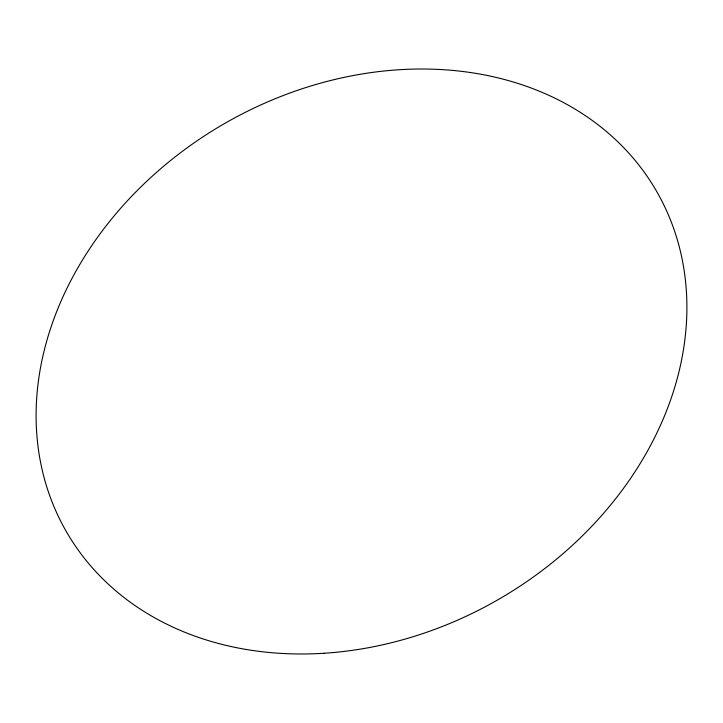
<?xml version="1.0" encoding="UTF-8"?>
<svg xmlns="http://www.w3.org/2000/svg" width="723" height="723" viewBox="0 0 723 723"><rect width="100%" height="100%" fill="white"/><g stroke="black" fill="none" stroke-linecap="round" stroke-linejoin="round"><path stroke-width="1.08" d="M324.112 653.249A340.66 274.55 -30 0 0 660.126 197.659A340.66 274.55 -30 0 0 100.253 233.592A340.66 274.55 -30 0 0 324.112 653.249"/></g></svg>
